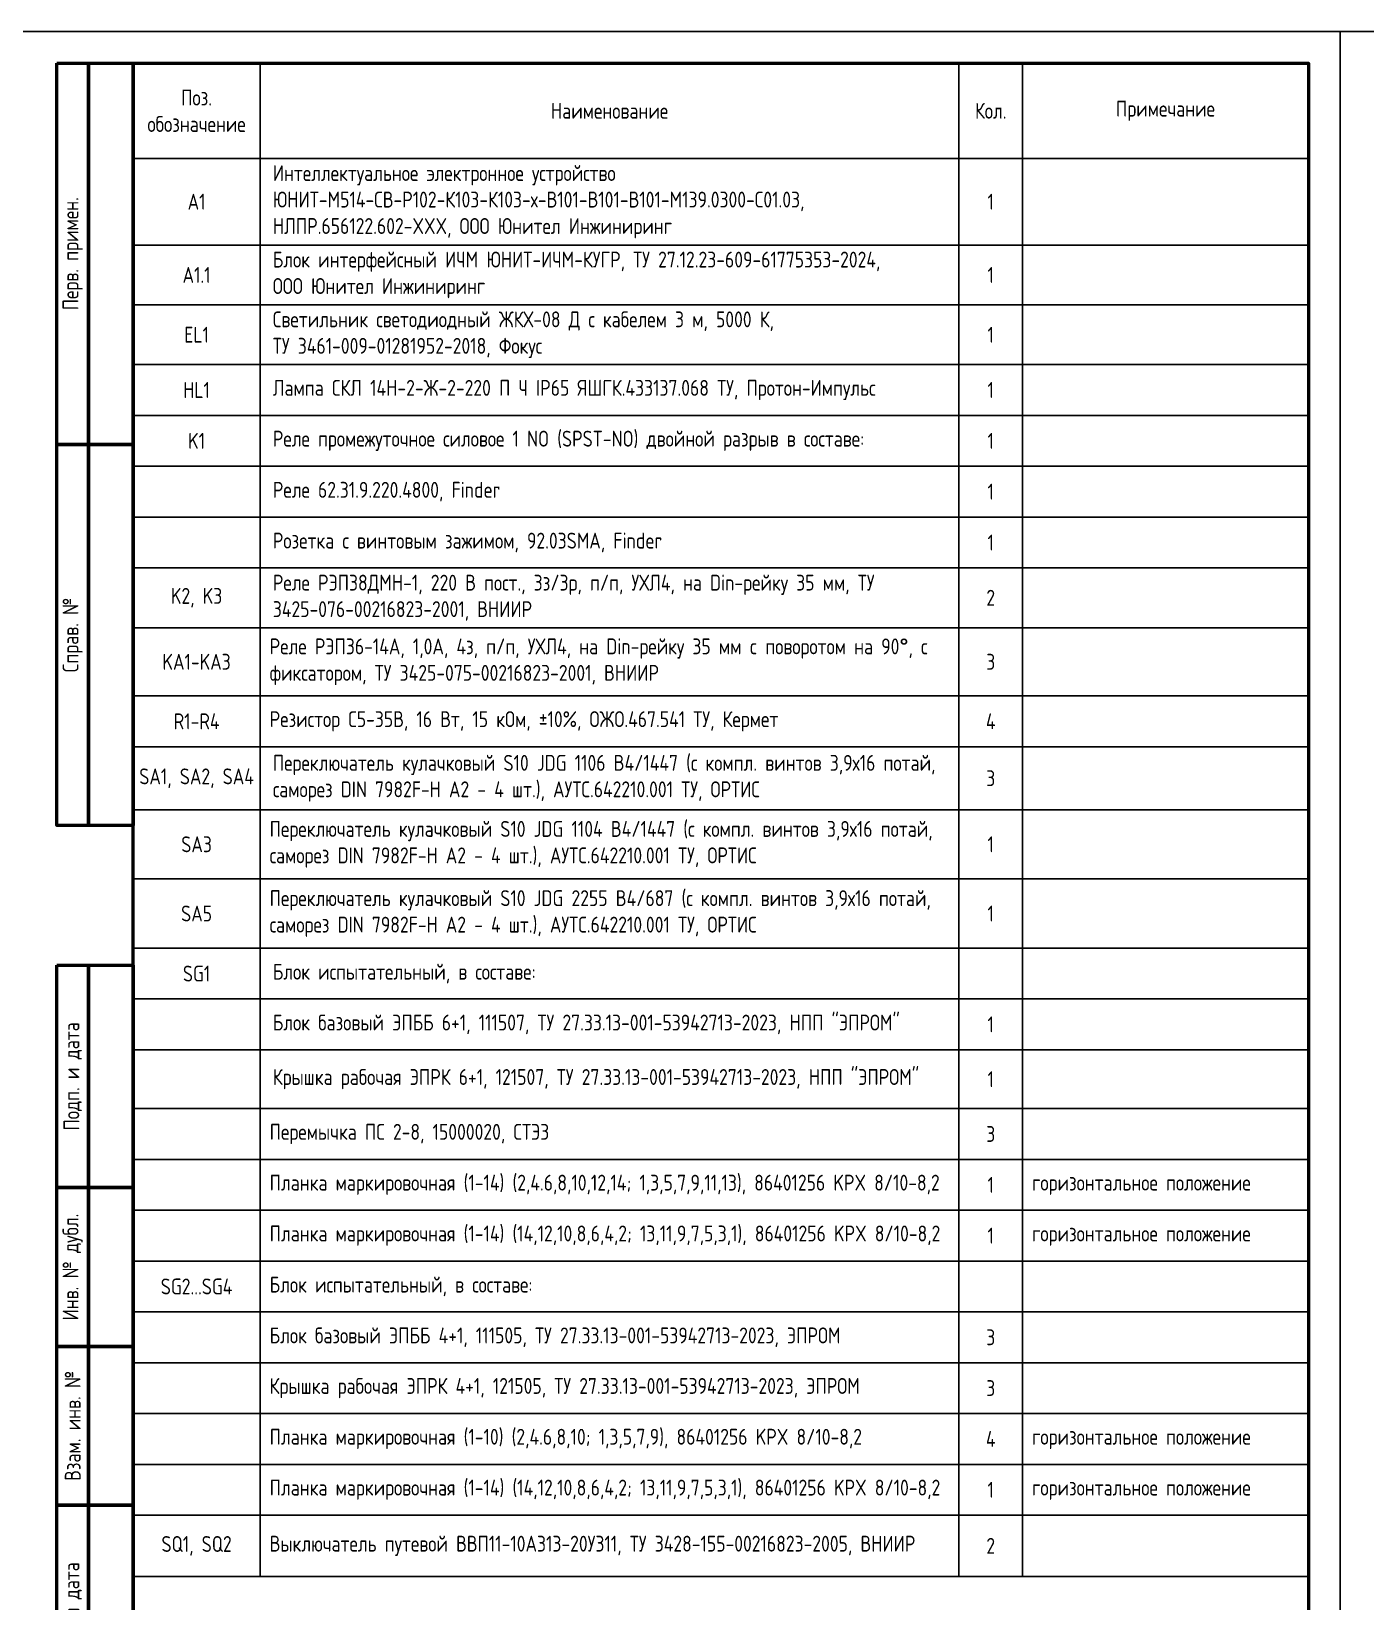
# Model space of a CAD drawing. Header units: millimetres. Extents: x -774 to 2891, y -90 to 618.
# Drawn here: x -416 to -206, y 49.8 to 297 of the extents above; entities that cross this region are included whole.
import ezdxf

# ---------------------------------------------------------------- set-up
doc = ezdxf.new("R2010")
doc.units = ezdxf.units.MM
doc.styles.add('2.5_ISOCPEUR', font='isocpeur.ttf', dxfattribs={"width": 0.9, "height": 2.5})
doc.styles.add('Gost type A_2.5', font='GOST_A.TTF', dxfattribs={"height": 2.5})
doc.styles.add('Gost_type_A', font='GOST_A.TTF')

# ---------------------------------------------------------------- blocks, each defined once
blk = doc.blocks.new('Штамп левый верхний')
at = {"lineweight": 50}
for points in [[(-12, 0), (-7, 0), (-7, -60), (-12, -60)], [(-7, 0), (0, 0), (0, -60), (-7, -60)], [(-12, -60), (-7, -60), (-7, -120), (-12, -120)], [(-7, -60), (0, -60), (0, -120), (-7, -120)]]:
    blk.add_lwpolyline(points, close=True, dxfattribs=at)
at = {"char_height": 2.5, "width": 60, "attachment_point": 5, "rotation": 90, "style": 'Gost_type_A'}
for s, insert in [('Перв. примен.', (-9.5, -30)), ('Справ. №', (-9.5, -90))]:
    blk.add_mtext(s, dxfattribs=dict(at, insert=insert))
blk = doc.blocks.new('Штамп левый нижний')
at = {"lineweight": 50}
for points in [[(-12, 145), (-7, 145), (-7, 110), (-12, 110)], [(-7, 145), (0, 145), (0, 110), (-7, 110)], [(-12, 110), (-7, 110), (-7, 85), (-12, 85)], [(-7, 110), (0, 110), (0, 85), (-7, 85)], [(-12, 85), (-7, 85), (-7, 60), (-12, 60)], [(-7, 85), (0, 85), (0, 60), (-7, 60)], [(-12, 60), (-7, 60), (-7, 25), (-12, 25)], [(-7, 60), (0, 60), (0, 25), (-7, 25)], [(-12, 25), (-7, 25), (-7, 0), (-12, 0)], [(-7, 25), (0, 25), (0, 0), (-7, 0)]]:
    blk.add_lwpolyline(points, close=True, dxfattribs=at)
at = {"char_height": 2.5, "attachment_point": 5, "rotation": 90, "style": 'Gost_type_A'}
for s, insert, width in [('Подп. и дата', (-9.5, 127.5), 35), ('Инв. № дубл.', (-9.5, 97.5), 25), ('Взам. инв. №', (-9.5, 72.5), 25), ('Подп. и дата', (-9.5, 42.5), 35), ('Инв. N подл.', (-9.5, 12.5), 25)]:
    blk.add_mtext(s, dxfattribs=dict(at, insert=insert, width=width))
blk = doc.blocks.new('Формат_А4')
blk.add_lwpolyline([(0, 297), (0, 0), (-210, 0), (-210, 297)], close=True)
at = {"lineweight": 50}
blk.add_lwpolyline([(-190, 292), (-5, 292), (-5, 5), (-190, 5)], close=True, dxfattribs=at)
blk = doc.blocks.new('*T25')
at = {"color": 0, "lineweight": -2, "transparency": 16777216}
for p, q in [((0, 0), (185, 0)), ((0, 0), (0, -15)), ((20, 0), (20, -15)), ((130, 0), (130, -15)), ((140, 0), (140, -15)), ((185, 0), (185, -15)), ((210, 0), (395, 0)), ((210, 0), (210, -15)), ((230, 0), (230, -15)), ((340, 0), (340, -15)), ((350, 0), (350, -15)), ((395, 0), (395, -15))]:
    blk.add_line(p, q, dxfattribs=at)
at = {"color": 0, "linetype": 'ByBlock', "lineweight": -2, "transparency": 16777216}
for p, q in [((0, -15), (185, -15)), ((0, -15), (0, -238.23)), ((20, -15), (20, -238.23)), ((130, -15), (130, -238.23)), ((140, -15), (140, -88.86)), ((185, -15), (185, -238.23)), ((210, -15), (395, -15)), ((210, -15), (210, -237.39)), ((230, -15), (230, -237.39)), ((340, -15), (340, -237.39)), ((350, -15), (350, -148.14)), ((395, -15), (395, -237.39)), ((210, -24.43), (395, -24.43)), ((0, -28.63), (185, -28.63)), ((210, -32.43), (395, -32.43)), ((0, -38.06), (185, -38.06)), ((210, -40.43), (395, -40.43)), ((0, -47.45), (185, -47.45)), ((210, -49.48), (395, -49.48)), ((0, -55.45), (185, -55.45)), ((210, -58.89), (395, -58.89)), ((0, -63.45), (185, -63.45)), ((210, -66.89), (395, -66.89)), ((0, -71.45), (185, -71.45)), ((210, -74.89), (395, -74.89)), ((0, -79.45), (185, -79.45)), ((210, -82.89), (395, -82.89)), ((0, -88.86), (185, -88.86)), ((140, -88.86), (140, -107.6)), ((210, -90.89), (395, -90.89)), ((0, -99.6), (185, -99.6)), ((210, -100.14), (395, -100.14)), ((0, -107.6), (185, -107.6)), ((140, -107.6), (140, -117.51)), ((210, -108.14), (395, -108.14)), ((210, -116.14), (395, -116.14)), ((0, -117.51), (185, -117.51)), ((140, -117.51), (140, -139.31)), ((210, -124.14), (395, -124.14)), ((0, -128.41), (185, -128.41)), ((210, -132.14), (395, -132.14)), ((0, -139.31), (185, -139.31)), ((140, -139.31), (140, -164.56)), ((210, -140.14), (395, -140.14)), ((0, -147.31), (185, -147.31)), ((210, -148.14), (395, -148.14)), ((350, -148.14), (350, -156.14)), ((0, -155.31), (185, -155.31)), ((210, -156.14), (395, -156.14)), ((350, -156.14), (350, -173.39)), ((0, -164.56), (185, -164.56)), ((140, -164.56), (140, -238.23)), ((210, -165.39), (395, -165.39)), ((0, -172.56), (185, -172.56)), ((210, -173.39), (395, -173.39)), ((350, -173.39), (350, -181.39)), ((0, -180.56), (185, -180.56)), ((210, -181.39), (395, -181.39)), ((350, -181.39), (350, -237.39)), ((0, -188.56), (185, -188.56)), ((210, -189.39), (395, -189.39)), ((0, -196.56), (185, -196.56)), ((210, -197.39), (395, -197.39)), ((0, -204.56), (185, -204.56)), ((210, -205.39), (395, -205.39)), ((0, -212.56), (185, -212.56)), ((210, -213.39), (395, -213.39)), ((0, -220.56), (185, -220.56)), ((210, -221.39), (395, -221.39)), ((0, -228.56), (185, -228.56)), ((210, -229.39), (395, -229.39)), ((0, -238.23), (185, -238.23)), ((210, -237.39), (395, -237.39))]:
    blk.add_line(p, q, dxfattribs=at)
at = {"transparency": 16777216, "char_height": 2.5, "style": 'Gost_type_A'}
for s, insert, width, attachment_point in [('Поз. обозначение', (10, -7.5), 17, 5), ('Поз. обозначение', (220, -7.5), 17, 5), ('Наименование', (75, -7.5), 107, 5), ('Кол.', (135, -7.5), 7, 5), ('Примечание', (162.5, -7.5), 42, 5), ('Наименование', (285, -7.5), 107, 5), ('Кол.', (345, -7.5), 7, 5), ('Примечание', (372.5, -7.5), 42, 5), ('Реле промежуточное силовое 1 NO (SPST-NO) двойной разрыв в составе:', (22, -59.45), 106, 4), ('Реле 62.31.9.220.4800, Finder', (22, -67.45), 106, 4), ('Розетка с винтовым зажимом, 92.03SMA, Finder', (22, -75.45), 106, 4), ('Реле РЭП38ДМН-1, 220 В пост., 3з/3р, п/п, УХЛ4, на Din-рейку 35 мм, ТУ 3425-076-00216823-2001, ВНИИР                                            ', (22, -84.15), 106, 4), ('Перемычка FBS 10-6, HNT-090688, ОРТИС', (232, -136.14), 106, 4), ('3', (345, -136.14), 7, 5), ('Перемычка ПС 2-8, 15000020, СТЭЗ ', (21.5, -168.56), 107, 4), ('3', (135, -168.56), 7, 5), ('1', (135, -176.56), 7, 5), ('Планка маркировочная (1-14) (14,12,10,8,6,4,2; 13,11,9,7,5,3,1), 86401256 KPX 8/10-8,2', (21.5, -184.56), 107, 4), ('1', (135, -184.56), 7, 5), ('{\\C256;Блок испытательный, в составе:}', (21.5, -192.56), 107, 4), ('Блок базовый ЭПББ 4+1, 111505, ТУ 27.33.13-001-53942713-2023, ЭПРОМ', (21.5, -200.56), 107, 4), ('3', (135, -200.56), 7, 5), ('Планка маркировочная (1-10) (2,4.6,8,10; 1,3,5,7,9), 86401256 KPX 8/10-8,2', (21.5, -216.56), 107, 4), ('4', (135, -216.56), 7, 5), ('Планка маркировочная (1-14) (14,12,10,8,6,4,2; 13,11,9,7,5,3,1), 86401256 KPX 8/10-8,2', (21.5, -224.56), 107, 4), ('1', (135, -224.56), 7, 5)]:
    blk.add_mtext(s, dxfattribs=dict(at, insert=insert, width=width, attachment_point=attachment_point))
at = {"color": 0, "transparency": 16777216, "char_height": 2.5}
for s, insert, width, attachment_point, style in [('{\\C256;Интеллектуальное электронное устройство \\C5;ЮНИТ-М514-СВ-Р102-К103-К103-х-В101-В101-В101-М139.0300-С01.03\\C256;, НЛПР.656122.602-XXX, }ООО Юнител Инжиниринг', (22, -21.81), 106, 4, 'Gost_type_A'), ('{\\C256;Блок-приставка конденсаторная ЮНИТ-БК-02, ТУ 27.12.31-601-61775353-2016, }ООО Юнител Инжиниринг', (232, -19.72), 106, 4, 'Gost_type_A'), ('UZ1', (220, -19.72), 18, 5, 'Gost_type_A'), ('1', (345, -19.72), 7, 5, 'Gost_type_A'), ('A1', (10, -21.81), 18, 5, 'Gost_type_A'), ('1', (135, -21.81), 7, 5, 'Gost_type_A'), ('WE1', (220, -28.43), 18, 5, 'Gost_type_A'), ('Кабель 3м 2х0,75, Фокус', (232, -28.43), 106, 4, 'Gost_type_A'), ('1', (345, -28.43), 7, 5, 'Gost_type_A'), ('{\\C256;в составе позиции} EL1', (351.5, -28.43), 42, 4, 'Gost_type_A'), ('Блок интерфейсный ИЧМ ЮНИТ-ИЧМ-КУГР, ТУ 27.12.23-609-61775353-2024,     ООО Юнител Инжиниринг', (22, -33.34), 106, 4, 'Gost_type_A'), ('A1.1', (10, -33.34), 18, 5, 'Gost_type_A'), ('1', (135, -33.34), 7, 5, 'Gost_type_A'), ('Провод ПВСнг(А)-LS 2х0,75, ГОСТ 7399-97', (232, -36.43), 106, 4, 'Gost_type_A'), ('WE2', (220, -36.43), 18, 5, 'Gost_type_A'), ('4', (345, -36.43), 7, 5, 'Gost_type_A'), ('{\\C256;м}', (351.5, -36.43), 42, 4, 'Gost_type_A'), ('Светильник светодиодный ЖКХ-08 Д с кабелем 3 м, 5000 К,\\PТУ 3461-009-01281952-2018, Фокус ', (22, -42.75), 106, 4, 'Gost_type_A'), ('EL1', (10, -42.75), 18, 5, 'Gost_type_A'), ('1', (135, -42.75), 7, 5, 'Gost_type_A'), ('{\\C256;Патч-корд экранированный, категории 5е, FTP серый PC-FTP-RJ45-Cat.5e-1,5m-LSZH, 8871c, Cabeus}', (232, -44.96), 106, 4, 'Gost_type_A'), ('WE3', (220, -44.96), 18, 5, 'Gost_type_A'), ('1', (345, -44.96), 7, 5, 'Gost_type_A'), ('HL1', (10, -51.45), 18, 5, 'Gost_type_A'), ('{\\C256;Лампа СКЛ 14Н-2-Ж-2-220 П Ч IP65 ЯШГК.433137.068 ТУ, Протон-Импульс}', (22, -51.45), 106, 4, 'Gost_type_A'), ('1', (135, -51.45), 7, 5, 'Gost_type_A'), ('Соединитель электрический RUT 6-RTK/S, HNT-090374, ТУ 27.33.13-001-54070557-2024, ГОСТ IEC 60947-7-1-2016, ОРТИС', (232, -54.18), 106, 4, 'Gost_type_A'), ('X:1-X:20', (220, -54.18), 18, 5, 'Gost_type_A'), ('20', (345, -54.18), 7, 5, 'Gost_type_A'), ('K1', (10, -59.45), 18, 5, 'Gost_type_A'), ('1', (135, -59.45), 7, 5, 'Gost_type_A'), ('Пластина торцевая D-RUT 6-RTK, HNT-090665, ОРТИС', (232, -62.89), 106, 4, 'Gost_type_A'), ('3', (345, -62.89), 7, 5, 'Gost_type_A'), ('1', (135, -67.45), 7, 5, 'Gost_type_A'), ('Перемычка коммутационная SB 2-RTK/S, HNT-090979, ОРТИС', (232, -70.89), 106, 4, 'Gost_type_A'), ('3', (345, -70.89), 7, 5, 'Gost_type_A'), ('1', (135, -75.45), 7, 5, 'Gost_type_A'), ('Перемычка FB 2-RTK/S, HNT-091821, ОРТИС', (232, -78.89), 106, 4, 'Gost_type_A'), ('1', (345, -78.89), 7, 5, 'Gost_type_A'), ('K2, K3', (10, -84.15), 18, 5, 'Gost_type_A'), ('{\\C256;2', (135, -84.15), 7, 5, 'Gost_type_A'), ('Планка маркировочная (1-20), 86401256 KPX 8/10-8,2', (232, -86.89), 106, 4, 'Gost_type_A'), ('1', (345, -86.89), 7, 5, 'Gost_type_A'), ('вертикальное положение', (351.5, -86.89), 42, 4, 'Gost_type_A'), ('Реле РЭП36-14A, 1,0А, 4з, п/п, УХЛ4, на Din-рейку 35 мм c поворотом на 90{\\fISOCPEUR|b0|i0|c0|p34;°}, с фиксатором, ТУ 3425-075-00216823-2001, ВНИИР                                                                 ', (21.5, -94.23), 107, 4, 'Gost type A_2.5'), ('KA1-KA3', (10, -94.23), 18, 5, 'Gost_type_A'), ('3', (135, -94.23), 7, 5, 'Gost type A_2.5'), ('Соединитель электрический RPV 4-MT(-P), HNT-131560, ТУ 27.33.13-001-54070557-2024, ГОСТ IEC 60947-7-1-2016, ОРТИС ', (232, -95.51), 106, 4, 'Gost_type_A'), ('X:21-X:191', (220, -95.51), 18, 5, 'Gost_type_A'), ('171', (345, -95.51), 7, 5, 'Gost_type_A'), ('R1-R4', (10, -103.6), 18, 5, 'Gost_type_A'), ('{\\C256;Резистор С5-35В, 16 Вт, 15 кОм, ±10%, ОЖО.467.541 ТУ, Кермет}', (21.5, -103.6), 107, 4, 'Gost_type_A'), ('4', (135, -103.6), 7, 5, 'Gost_type_A'), ('Пластина торцевая D-RPV 4-MT(-P), HNT-131561, ОРТИС', (232, -104.14), 106, 4, 'Gost_type_A'), ('16', (345, -104.14), 7, 5, 'Gost_type_A'), ('{\\C256;Переключатель кулачковый S10 JDG 1106 B4/1447 (с компл. винтов 3,9х16 потай, саморез DIN 7982F-H A2 - 4 шт.), АУТС.642210.001 ТУ, ОРТИС}', (22, -112.56), 106, 4, 'Gost_type_A'), ('SA1, SA2, SA4', (10, -112.56), 18, 5, 'Gost_type_A'), ('Перемычка FBS 2-6, HNT-091360, ОРТИС', (232, -112.14), 106, 4, 'Gost_type_A'), ('14', (345, -112.14), 7, 5, 'Gost_type_A'), ('3', (135, -112.56), 7, 5, 'Gost_type_A'), ('Перемычка FBS 3-6, HNT-091957, ОРТИС', (232, -120.14), 106, 4, 'Gost_type_A'), ('{\\C256;Переключатель кулачковый S10 JDG 1104 B4/1447 (с компл. винтов 3,9х16 потай, саморез DIN 7982F-H A2 - 4 шт.), АУТС.642210.001 ТУ, ОРТИС}', (21.5, -122.96), 107, 4, 'Gost_type_A'), ('2', (345, -120.14), 7, 5, 'Gost_type_A'), ('SA3', (10, -122.96), 18, 5, 'Gost_type_A'), ('1', (135, -122.96), 7, 5, 'Gost_type_A'), ('Перемычка FBS 5-6, HNT-091959, ОРТИС', (232, -128.14), 106, 4, 'Gost_type_A'), ('5', (345, -128.14), 7, 5, 'Gost_type_A'), ('{\\fGOST type A|b0|i0|c204|p34;\\W1;\\C256;Переключатель кулачковый S10 JDG 2255 B4/687 (с компл. винтов 3,9х16 потай, саморез DIN 7982F-H A2 - 4 шт.), АУТС.642210.001 ТУ, ОРТИС}', (21.5, -133.86), 107, 4, '2.5_ISOCPEUR'), ('SA5', (10, -133.86), 18, 5, 'Gost_type_A'), ('1', (135, -133.86), 7, 5, 'Gost_type_A'), ('SG1', (10, -143.31), 18, 5, 'Gost_type_A'), ('{\\C256;Блок испытательный, в составе:}', (22, -143.31), 106, 4, 'Gost_type_A'), ('Перемычка FBS 20-6, HNT-133475, ОРТИС', (232, -144.14), 106, 4, 'Gost_type_A'), ('1', (345, -144.14), 7, 5, 'Gost_type_A'), ('{\\C256;Блок базовый ЭПББ 6+1, 111507, ТУ 27.33.13-001-53942713-2023, НПП "ЭПРОМ"}', (22, -151.31), 106, 4, 'Gost_type_A'), ('1', (135, -151.31), 7, 5, 'Gost_type_A'), ('Планка маркировочная (20-189), 86401217 KPX 6/10-6,2', (231.5, -152.14), 107, 4, 'Gost_type_A'), ('1', (345, -152.14), 7, 5, 'Gost_type_A'), ('вертикальное положение', (351.5, -152.14), 42, 4, 'Gost_type_A'), ('{\\C256;Крышка рабочая ЭПРК 6+1, 121507, ТУ 27.33.13-001-53942713-2023, НПП "ЭПРОМ"}', (22, -159.93), 106, 4, 'Gost_type_A'), ('1', (135, -159.93), 7, 5, 'Gost_type_A'), ('X:192-X:201', (220, -160.76), 18, 5, 'Gost_type_A'), ('10', (345, -160.76), 7, 5, 'Gost_type_A'), ('1', (345, -169.39), 7, 5, 'Gost_type_A'), ('{\\C256;Планка маркировочная} (1-14) (2,4.6,8,10,12,14; 1,3,5,7,9,11,13){\\C256;, 86401256 KPX 8/10-8,2}', (21.5, -176.56), 107, 4, 'Gost_type_A'), ('горизонтальное положение', (141.5, -176.56), 42, 4, 'Gost_type_A'), ('Планка маркировочная (192-201), 86401217 KPX 6/10-6,2', (231.5, -177.39), 107, 4, 'Gost_type_A'), ('1', (345, -177.39), 7, 5, 'Gost_type_A'), ('вертикальное положение', (351.5, -177.39), 42, 4, 'Gost_type_A'), ('горизонтальное положение', (141.5, -184.56), 42, 4, 'Gost_type_A'), ('SG2...SG4', (10, -192.56), 18, 5, 'Gost_type_A'), ('Крышка рабочая ЭПРК 4+1, 121505, ТУ 27.33.13-001-53942713-2023, ЭПРОМ', (21.5, -208.56), 107, 4, 'Gost_type_A'), ('3', (135, -208.56), 7, 5, 'Gost_type_A'), ('горизонтальное положение', (141.5, -216.56), 42, 4, 'Gost_type_A'), ('горизонтальное положение', (141.5, -224.56), 42, 4, 'Gost_type_A'), ('SQ1, SQ2', (10, -233.39), 18, 5, 'Gost_type_A'), ('{\\C256;Выключатель путевой ВВП11-10А313-20У311, ТУ 3428-155-00216823-2005, ВНИИР }', (21.5, -233.39), 107, 4, 'Gost_type_A'), ('2', (135, -233.39), 7, 5, 'Gost_type_A')]:
    blk.add_mtext(s, dxfattribs=dict(at, insert=insert, width=width, attachment_point=attachment_point, style=style))
at = {"color": 1, "transparency": 16777216, "char_height": 2.5, "width": 106, "attachment_point": 4, "style": 'Gost_type_A'}
for s, insert in [('{\\C0;Соединитель электрический\\C256; RPV 4-MTD(-P), HNT-140690, ТУ 27.33.13-001-54070557-2024, ГОСТ IEC 60947-7-1-2016, ОРТИС}', (232, -160.76)), ('{\\C0;Пластина торцевая D-RPV 4-MT(-P), HNT-131561, ОРТИС}', (232, -169.39))]:
    blk.add_mtext(s, dxfattribs=dict(at, insert=insert))

msp = doc.modelspace()

# ---------------------------------------------------------------- block references
at = {"color": 1}
for name, p in [('Формат_А4', (-210, 0)), ('Формат_А4', (0, 0)), ('Штамп левый верхний', (-400, 292)), ('Штамп левый нижний', (-400, 5))]:
    msp.add_blockref(name, p, dxfattribs=at)
msp.add_blockref('*T25', (-400, 292))

doc.saveas('drawing.dxf')
